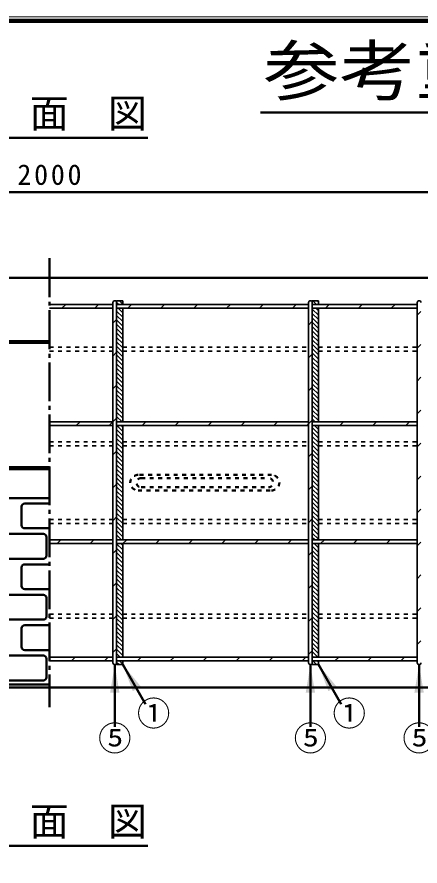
# Model space of a CAD drawing. Units: millimetres, scale not verified. Extents: x 100 to 4105, y 100 to 2870.
# Drawn here: x 2933 to 3452, y 1776 to 2870 of the extents above; entities that cross this region are included whole.
import ezdxf
from ezdxf.enums import TextEntityAlignment as Align

# ---------------------------------------------------------------- set-up
doc = ezdxf.new("R2010")
doc.units = ezdxf.units.MM
doc.header["$LTSCALE"] = 5
doc.linetypes.add('USER1', pattern=[2.2, 1, -1.2])
doc.linetypes.add('USER2', pattern=[13.4, 10, -1.2, 1, -1.2])
doc.layers.add('V-nasSTD', color=7, linetype='Continuous', lineweight=35)
doc.styles.add('ＭＳ ゴシック', font='')
doc.styles.get('ＭＳ ゴシック').set_extended_font_data('MS Gothic')

msp = doc.modelspace()

# ---------------------------------------------------------------- hatches: boundary and pattern name
at = {"layer": 'V-nasSTD'}
for points in [[(3064.975, 1999.742), (3058.975, 2035.742), (3052.975, 1999.742)], [(3092.571, 2007.565), (3069.375, 2035.742), (3082.179, 2001.565)], [(3316.975, 1999.742), (3310.975, 2035.742), (3304.975, 1999.742)], [(3344.571, 2007.565), (3321.375, 2035.742), (3334.179, 2001.565)], [(3456.975, 1999.742), (3450.975, 2035.742), (3444.975, 1999.742)]]:
    msp.add_hatch(color=256, dxfattribs=at).paths.add_polyline_path(points)

# ---------------------------------------------------------------- linework, layer by layer
at = {"layer": 'V-nasSTD', "lineweight": 100}
msp.add_line((4100, 2865), (105, 2865), dxfattribs=at)
at = {"layer": 'V-nasSTD', "lineweight": 50}
for p, q in [((3246.536, 2746.953), (4070.536, 2746.953)), ((2848.572, 2714.142), (3101.378, 2714.142)), ((2174.975, 2644.142), (3774.975, 2644.142)), ((3774.975, 2534.142), (2174.975, 2534.142)), ((2974.975, 2452.542), (2174.975, 2452.542)), ((2974.975, 2450.142), (2174.975, 2450.142)), ((2974.975, 2290.142), (2174.975, 2290.142)), ((2974.975, 2287.742), (2174.975, 2287.742)), ((2974.975, 2250.142), (2174.975, 2250.142)), ((2974.975, 2243.342), (2942.975, 2243.342)), ((2938.975, 2239.342), (2938.975, 2215.342)), ((2942.975, 2211.342), (2974.975, 2211.342)), ((2966.975, 2204.142), (2902.975, 2204.142)), ((2970.975, 2176.142), (2970.975, 2200.142)), ((2902.975, 2172.142), (2966.975, 2172.142)), ((2938.975, 2160.942), (2938.975, 2136.942)), ((2974.975, 2164.942), (2942.975, 2164.942)), ((2942.975, 2132.942), (2974.975, 2132.942)), ((2966.975, 2125.742), (2902.975, 2125.742)), ((2970.975, 2097.742), (2970.975, 2121.742)), ((2902.975, 2093.742), (2966.975, 2093.742)), ((2938.975, 2082.542), (2938.975, 2058.542)), ((2974.975, 2086.542), (2942.975, 2086.542)), ((2966.975, 2047.342), (2902.975, 2047.342)), ((2942.975, 2054.542), (2974.975, 2054.542)), ((2970.975, 2019.342), (2970.975, 2043.342)), ((3058.975, 1955.792), (3058.975, 2035.742)), ((3098.665, 1985.011), (3069.375, 2035.742)), ((3310.975, 1955.792), (3310.975, 2035.742)), ((3350.665, 1985.011), (3321.375, 2035.742)), ((3450.975, 1955.792), (3450.975, 2035.742)), ((2902.975, 2015.342), (2966.975, 2015.342)), ((2974.975, 2010.142), (2174.975, 2010.142)), ((2174.975, 2006.142), (3774.975, 2006.142)), ((2848.572, 1802.142), (3101.378, 1802.142))]:
    msp.add_line(p, q, dxfattribs=at)
at = {"layer": 'V-nasSTD', "linetype": 'USER2', "lineweight": 50}
msp.add_line((2974.975, 2559.142), (2974.975, 1981.142), dxfattribs=at)
at = {"layer": 'V-nasSTD'}
for p, q in [((3061.375, 2504.542), (3069.375, 2504.542)), ((3061.375, 2504.542), (3061.375, 2502.142)), ((3069.375, 2504.542), (3061.375, 2504.542)), ((3065.048, 2504.542), (3069.375, 2500.215)), ((3069.375, 2504.542), (3069.375, 2499.742)), ((3069.375, 2499.742), (3069.375, 2504.542)), ((3313.375, 2504.542), (3321.375, 2504.542)), ((3321.375, 2504.542), (3313.375, 2504.542)), ((3313.375, 2504.542), (3313.375, 2502.142)), ((3313.95, 2504.542), (3318.75, 2499.742)), ((3319.606, 2504.542), (3321.375, 2502.774)), ((3321.375, 2504.542), (3321.375, 2499.742)), ((3321.375, 2499.742), (3321.375, 2504.542)), ((2974.975, 2499.742), (3056.575, 2499.742)), ((2974.975, 2494.942), (3056.575, 2494.942)), ((2995.748, 2499.742), (2990.948, 2494.942)), ((3038.174, 2499.742), (3033.374, 2494.942)), ((3056.575, 2502.142), (3056.575, 2038.142)), ((3061.375, 2502.559), (3064.191, 2499.742)), ((3061.375, 2502.142), (3061.375, 2038.142)), ((3061.375, 2499.742), (3308.575, 2499.742)), ((3061.375, 2494.942), (3308.575, 2494.942)), ((3063.334, 2494.942), (3069.375, 2488.902)), ((3068.991, 2494.942), (3069.375, 2494.559)), ((3069.375, 2494.942), (3069.375, 2348.542)), ((3069.375, 2444.506), (3069.375, 2494.942)), ((3075.801, 2494.942), (3080.601, 2499.742)), ((3118.227, 2494.942), (3123.027, 2499.742)), ((3160.654, 2494.942), (3165.454, 2499.742)), ((3203.08, 2494.942), (3207.88, 2499.742)), ((3245.506, 2494.942), (3250.306, 2499.742)), ((3287.933, 2494.942), (3292.733, 2499.742)), ((3308.575, 2502.142), (3308.575, 2038.142)), ((3313.375, 2502.142), (3313.375, 2038.142)), ((3313.375, 2499.742), (3448.575, 2499.742)), ((3313.375, 2494.942), (3448.575, 2494.942)), ((3313.375, 2493.803), (3321.375, 2485.803)), ((3317.893, 2494.942), (3321.375, 2491.46)), ((3321.375, 2494.942), (3321.375, 2348.542)), ((3321.375, 2444.506), (3321.375, 2494.942)), ((3335.159, 2499.742), (3330.359, 2494.942)), ((3377.586, 2499.742), (3372.786, 2494.942)), ((3420.012, 2499.742), (3415.212, 2494.942)), ((3448.575, 2502.142), (3448.575, 2038.142)), ((3061.375, 2491.245), (3069.375, 2483.245)), ((3061.375, 2485.588), (3069.375, 2477.588)), ((3313.375, 2488.147), (3321.375, 2480.147)), ((3453.375, 2490.679), (3448.575, 2485.879)), ((3061.375, 2480.516), (3056.575, 2475.716)), ((3061.375, 2479.931), (3069.375, 2471.931)), ((3061.375, 2474.274), (3069.375, 2466.274)), ((3313.375, 2477.958), (3308.575, 2473.158)), ((3313.375, 2482.49), (3321.375, 2474.49)), ((3313.375, 2476.833), (3321.375, 2468.833)), ((3061.375, 2468.618), (3069.375, 2460.618)), ((3061.375, 2462.961), (3069.375, 2454.961)), ((3313.375, 2471.176), (3321.375, 2463.176)), ((3313.375, 2465.519), (3321.375, 2457.519)), ((3061.375, 2457.304), (3069.375, 2449.304)), ((3061.375, 2451.647), (3069.375, 2443.647)), ((3313.375, 2459.862), (3321.375, 2451.862)), ((3313.375, 2454.205), (3321.375, 2446.205)), ((3061.375, 2445.99), (3069.375, 2437.99)), ((3061.375, 2440.333), (3069.375, 2432.333)), ((3069.375, 2439.706), (3069.375, 2444.506)), ((3069.375, 2348.542), (3069.375, 2439.706)), ((3313.375, 2448.549), (3321.375, 2440.549)), ((3313.375, 2442.892), (3321.375, 2434.892)), ((3322.349, 2444.506), (3321.375, 2443.532)), ((3321.375, 2443.532), (3321.375, 2444.506)), ((3321.375, 2439.706), (3321.375, 2443.532)), ((3321.375, 2348.542), (3321.375, 2439.706)), ((3453.375, 2448.252), (3448.575, 2443.452)), ((3061.375, 2438.09), (3056.575, 2433.29)), ((3061.375, 2434.676), (3069.375, 2426.676)), ((3061.375, 2429.02), (3069.375, 2421.02)), ((3313.375, 2435.532), (3308.575, 2430.732)), ((3313.375, 2437.235), (3321.375, 2429.235)), ((3313.375, 2431.578), (3321.375, 2423.578)), ((3061.375, 2423.363), (3069.375, 2415.363)), ((3061.375, 2417.706), (3069.375, 2409.706)), ((3313.375, 2425.921), (3321.375, 2417.921)), ((3313.375, 2420.264), (3321.375, 2412.264)), ((3061.375, 2412.049), (3069.375, 2404.049)), ((3061.375, 2406.392), (3069.375, 2398.392)), ((3313.375, 2414.607), (3321.375, 2406.607)), ((3313.375, 2408.951), (3321.375, 2400.951)), ((3061.375, 2395.664), (3056.575, 2390.864)), ((3061.375, 2400.735), (3069.375, 2392.735)), ((3313.375, 2403.294), (3321.375, 2395.294)), ((3313.375, 2397.637), (3321.375, 2389.637)), ((3453.375, 2405.826), (3448.575, 2401.026)), ((3061.375, 2395.078), (3069.375, 2387.078)), ((3061.375, 2389.422), (3069.375, 2381.422)), ((3313.375, 2393.105), (3308.575, 2388.305)), ((3313.375, 2391.98), (3321.375, 2383.98)), ((3313.375, 2386.323), (3321.375, 2378.323)), ((3061.375, 2383.765), (3069.375, 2375.765)), ((3061.375, 2378.108), (3069.375, 2370.108)), ((3313.375, 2380.666), (3321.375, 2372.666)), ((3313.375, 2375.009), (3321.375, 2367.009)), ((3061.375, 2372.451), (3069.375, 2364.451)), ((3061.375, 2366.794), (3069.375, 2358.794)), ((3313.375, 2369.353), (3321.375, 2361.353)), ((3313.375, 2363.696), (3321.375, 2355.696)), ((3453.375, 2363.4), (3448.575, 2358.6)), ((3061.375, 2353.237), (3056.575, 2348.437)), ((3061.375, 2361.137), (3069.375, 2353.137)), ((3061.375, 2355.48), (3068.313, 2348.542)), ((3313.375, 2358.039), (3321.375, 2350.039)), ((3313.375, 2352.382), (3317.214, 2348.542)), ((2974.975, 2348.542), (3056.575, 2348.542)), ((2974.975, 2343.742), (3056.575, 2343.742)), ((3009.454, 2343.742), (3014.254, 2348.542)), ((3051.88, 2343.742), (3056.575, 2348.437)), ((3061.375, 2349.824), (3062.656, 2348.542)), ((3061.375, 2348.542), (3308.575, 2348.542)), ((3061.375, 2343.742), (3308.575, 2343.742)), ((3061.799, 2343.742), (3069.375, 2336.167)), ((3067.456, 2343.742), (3069.375, 2341.824)), ((3069.375, 2343.742), (3069.375, 2196.542)), ((3069.375, 2322.542), (3069.375, 2343.742)), ((3094.306, 2343.742), (3099.106, 2348.542)), ((3136.733, 2343.742), (3141.533, 2348.542)), ((3179.159, 2343.742), (3183.959, 2348.542)), ((3221.586, 2343.742), (3226.386, 2348.542)), ((3264.012, 2343.742), (3268.812, 2348.542)), ((3306.438, 2343.742), (3308.575, 2345.879)), ((3313.375, 2350.679), (3308.575, 2345.879)), ((3313.375, 2348.542), (3448.575, 2348.542)), ((3313.375, 2343.742), (3448.575, 2343.742)), ((3313.375, 2341.068), (3321.375, 2333.068)), ((3316.358, 2343.742), (3321.375, 2338.725)), ((3321.375, 2343.742), (3321.375, 2196.542)), ((3321.375, 2322.542), (3321.375, 2343.742)), ((3348.865, 2343.742), (3353.665, 2348.542)), ((3391.291, 2343.742), (3396.091, 2348.542)), ((3433.718, 2343.742), (3438.518, 2348.542)), ((3061.375, 2338.51), (3069.375, 2330.51)), ((3061.375, 2332.853), (3069.375, 2324.853)), ((3313.375, 2335.411), (3321.375, 2327.411)), ((3313.375, 2329.755), (3321.375, 2321.755)), ((3061.375, 2327.196), (3069.375, 2319.196)), ((3061.375, 2321.539), (3069.375, 2313.539)), ((3069.375, 2317.742), (3069.375, 2322.542)), ((3313.375, 2324.098), (3321.375, 2316.098)), ((3321.375, 2317.742), (3321.375, 2322.542)), ((3453.375, 2320.973), (3448.575, 2316.173)), ((3061.375, 2310.811), (3056.575, 2306.011)), ((3061.375, 2315.882), (3069.375, 2307.882)), ((3061.375, 2310.226), (3069.375, 2302.226)), ((3069.375, 2222.542), (3069.375, 2317.742)), ((3313.375, 2308.252), (3308.575, 2303.452)), ((3313.375, 2318.441), (3321.375, 2310.441)), ((3313.375, 2312.784), (3321.375, 2304.784)), ((3321.375, 2222.542), (3321.375, 2317.742)), ((3061.375, 2304.569), (3069.375, 2296.569)), ((3061.375, 2298.912), (3069.375, 2290.912)), ((3313.375, 2307.127), (3321.375, 2299.127)), ((3313.375, 2301.47), (3321.375, 2293.47)), ((3061.375, 2293.255), (3069.375, 2285.255)), ((3061.375, 2287.598), (3069.375, 2279.598)), ((3313.375, 2295.813), (3321.375, 2287.813)), ((3313.375, 2290.157), (3321.375, 2282.157)), ((3061.375, 2281.941), (3069.375, 2273.941)), ((3061.375, 2276.284), (3069.375, 2268.284)), ((3313.375, 2284.5), (3321.375, 2276.5)), ((3313.375, 2278.843), (3321.375, 2270.843)), ((3453.375, 2278.547), (3448.575, 2273.747)), ((3061.375, 2268.384), (3056.575, 2263.584)), ((3061.375, 2270.628), (3069.375, 2262.628)), ((3061.375, 2264.971), (3069.375, 2256.971)), ((3313.375, 2265.826), (3308.575, 2261.026)), ((3313.375, 2273.186), (3321.375, 2265.186)), ((3313.375, 2267.529), (3321.375, 2259.529)), ((3061.375, 2259.314), (3069.375, 2251.314)), ((3061.375, 2253.657), (3069.375, 2245.657)), ((3313.375, 2261.872), (3321.375, 2253.872)), ((3313.375, 2256.215), (3321.375, 2248.215)), ((3061.375, 2248), (3069.375, 2240)), ((3061.375, 2242.343), (3069.375, 2234.343)), ((3313.375, 2250.559), (3321.375, 2242.559)), ((3313.375, 2244.902), (3321.375, 2236.902)), ((3061.375, 2236.686), (3069.375, 2228.686)), ((3313.375, 2239.245), (3321.375, 2231.245)), ((3313.375, 2233.588), (3321.375, 2225.588)), ((3453.375, 2236.12), (3448.575, 2231.32)), ((3061.375, 2225.958), (3056.575, 2221.158)), ((3061.375, 2231.03), (3069.375, 2223.03)), ((3061.375, 2225.373), (3069.375, 2217.373)), ((3069.375, 2217.742), (3069.375, 2222.542)), ((3313.375, 2223.4), (3308.575, 2218.6)), ((3313.375, 2227.931), (3321.375, 2219.931)), ((3313.375, 2222.274), (3321.375, 2214.274)), ((3321.375, 2217.742), (3321.375, 2222.542)), ((3061.375, 2219.716), (3069.375, 2211.716)), ((3061.375, 2214.059), (3069.375, 2206.059)), ((3069.375, 2196.542), (3069.375, 2217.742)), ((3313.375, 2216.618), (3321.375, 2208.618)), ((3313.375, 2210.961), (3321.375, 2202.961)), ((3321.375, 2196.542), (3321.375, 2217.742)), ((3061.375, 2208.402), (3069.375, 2200.402)), ((3061.375, 2202.745), (3067.578, 2196.542)), ((3313.375, 2205.304), (3321.375, 2197.304)), ((3313.375, 2199.647), (3316.479, 2196.542)), ((2974.975, 2196.542), (3056.575, 2196.542)), ((2974.975, 2191.742), (3056.575, 2191.742)), ((2984.733, 2191.742), (2989.533, 2196.542)), ((3027.159, 2191.742), (3031.959, 2196.542)), ((3061.375, 2197.089), (3061.921, 2196.542)), ((3061.375, 2196.542), (3308.575, 2196.542)), ((3061.375, 2191.742), (3308.575, 2191.742)), ((3061.375, 2191.432), (3069.375, 2183.432)), ((3066.721, 2191.742), (3069.375, 2189.089)), ((3069.375, 2191.742), (3069.375, 2045.342)), ((3069.375, 2100.579), (3069.375, 2191.742)), ((3074.386, 2196.542), (3069.586, 2191.742)), ((3116.812, 2196.542), (3112.012, 2191.742)), ((3159.238, 2196.542), (3154.438, 2191.742)), ((3201.665, 2196.542), (3196.865, 2191.742)), ((3239.291, 2191.742), (3244.091, 2196.542)), ((3281.718, 2191.742), (3286.518, 2196.542)), ((3313.375, 2196.542), (3448.575, 2196.542)), ((3313.375, 2191.742), (3448.575, 2191.742)), ((3313.375, 2188.333), (3321.375, 2180.333)), ((3315.623, 2191.742), (3321.375, 2185.99)), ((3321.279, 2191.742), (3321.375, 2191.647)), ((3321.375, 2191.742), (3321.375, 2045.342)), ((3321.375, 2100.579), (3321.375, 2191.742)), ((3324.144, 2191.742), (3328.944, 2196.542)), ((3366.57, 2191.742), (3371.37, 2196.542)), ((3408.997, 2191.742), (3413.797, 2196.542)), ((3453.375, 2193.694), (3448.575, 2188.894)), ((3061.375, 2183.532), (3056.575, 2178.732)), ((3061.375, 2185.775), (3069.375, 2177.775)), ((3061.375, 2180.118), (3069.375, 2172.118)), ((3313.375, 2180.973), (3308.575, 2176.173)), ((3313.375, 2182.676), (3321.375, 2174.676)), ((3313.375, 2177.02), (3321.375, 2169.02)), ((3061.375, 2174.461), (3069.375, 2166.461)), ((3061.375, 2168.804), (3069.375, 2160.804)), ((3313.375, 2171.363), (3321.375, 2163.363)), ((3313.375, 2165.706), (3321.375, 2157.706)), ((3061.375, 2163.147), (3069.375, 2155.147)), ((3061.375, 2157.491), (3069.375, 2149.491)), ((3313.375, 2160.049), (3321.375, 2152.049)), ((3061.375, 2151.834), (3069.375, 2143.834)), ((3061.375, 2146.177), (3069.375, 2138.177)), ((3313.375, 2154.392), (3321.375, 2146.392)), ((3313.375, 2148.735), (3321.375, 2140.735)), ((3453.375, 2151.268), (3448.575, 2146.468)), ((3061.375, 2141.105), (3056.575, 2136.305)), ((3061.375, 2140.52), (3069.375, 2132.52)), ((3061.375, 2134.863), (3069.375, 2126.863)), ((3313.375, 2138.547), (3308.575, 2133.747)), ((3313.375, 2143.078), (3321.375, 2135.078)), ((3313.375, 2137.422), (3321.375, 2129.422)), ((3061.375, 2129.206), (3069.375, 2121.206)), ((3061.375, 2123.549), (3069.375, 2115.549)), ((3313.375, 2131.765), (3321.375, 2123.765)), ((3313.375, 2126.108), (3321.375, 2118.108)), ((3061.375, 2117.893), (3069.375, 2109.893)), ((3061.375, 2112.236), (3069.375, 2104.236)), ((3313.375, 2120.451), (3321.375, 2112.451)), ((3313.375, 2114.794), (3321.375, 2106.794)), ((3061.375, 2106.579), (3069.375, 2098.579)), ((3061.375, 2100.922), (3069.375, 2092.922)), ((3069.375, 2095.779), (3069.375, 2100.579)), ((3313.375, 2109.137), (3321.375, 2101.137)), ((3313.375, 2103.48), (3321.375, 2095.48)), ((3321.375, 2095.779), (3321.375, 2100.579)), ((3453.375, 2108.841), (3448.575, 2104.041)), ((3061.375, 2098.679), (3056.575, 2093.879)), ((3061.375, 2095.265), (3069.375, 2087.265)), ((3061.375, 2089.608), (3069.375, 2081.608)), ((3069.375, 2045.342), (3069.375, 2095.779)), ((3313.375, 2096.12), (3308.575, 2091.32)), ((3313.375, 2097.824), (3321.375, 2089.824)), ((3313.375, 2092.167), (3321.375, 2084.167)), ((3321.375, 2045.342), (3321.375, 2095.779)), ((3061.375, 2083.951), (3069.375, 2075.951)), ((3061.375, 2078.295), (3069.375, 2070.295)), ((3313.375, 2086.51), (3321.375, 2078.51)), ((3313.375, 2080.853), (3321.375, 2072.853)), ((3061.375, 2072.638), (3069.375, 2064.638)), ((3313.375, 2075.196), (3321.375, 2067.196)), ((3313.375, 2069.539), (3321.375, 2061.539)), ((3061.375, 2056.252), (3056.575, 2051.452)), ((3061.375, 2066.981), (3069.375, 2058.981)), ((3061.375, 2061.324), (3069.375, 2053.324)), ((3313.375, 2063.882), (3321.375, 2055.882)), ((3313.375, 2058.226), (3321.375, 2050.226)), ((3453.375, 2066.415), (3448.575, 2061.615)), ((2974.975, 2045.342), (3056.575, 2045.342)), ((3003.238, 2040.542), (3008.038, 2045.342)), ((3045.665, 2040.542), (3050.465, 2045.342)), ((3061.375, 2055.667), (3069.375, 2047.667)), ((3061.375, 2050.01), (3066.043, 2045.342)), ((3061.375, 2045.342), (3308.575, 2045.342)), ((3088.091, 2040.542), (3092.891, 2045.342)), ((3130.518, 2040.542), (3135.318, 2045.342)), ((3172.944, 2040.542), (3177.744, 2045.342)), ((3215.37, 2040.542), (3220.17, 2045.342)), ((3257.797, 2040.542), (3262.597, 2045.342)), ((3300.223, 2040.542), (3305.023, 2045.342)), ((3313.375, 2053.694), (3308.575, 2048.894)), ((3313.375, 2052.569), (3320.601, 2045.342)), ((3313.375, 2046.912), (3314.944, 2045.342)), ((3313.375, 2045.342), (3448.575, 2045.342)), ((3342.65, 2040.542), (3347.45, 2045.342)), ((3385.076, 2040.542), (3389.876, 2045.342)), ((3427.502, 2040.542), (3432.302, 2045.342)), ((2974.975, 2040.542), (3056.575, 2040.542)), ((3061.375, 2040.542), (3308.575, 2040.542)), ((3061.375, 2038.697), (3064.329, 2035.742)), ((3061.375, 2038.142), (3061.375, 2035.742)), ((3061.375, 2035.742), (3069.375, 2035.742)), ((3061.375, 2035.742), (3069.375, 2035.742)), ((3065.186, 2040.542), (3069.375, 2036.353)), ((3069.375, 2040.542), (3069.375, 2035.742)), ((3069.375, 2035.742), (3069.375, 2040.542)), ((3313.375, 2040.542), (3448.575, 2040.542)), ((3313.375, 2038.142), (3313.375, 2035.742)), ((3313.375, 2035.742), (3321.375, 2035.742)), ((3313.375, 2035.742), (3321.375, 2035.742)), ((3314.087, 2040.542), (3318.887, 2035.742)), ((3319.744, 2040.542), (3321.375, 2038.912)), ((3321.375, 2040.542), (3321.375, 2035.742)), ((3321.375, 2035.742), (3321.375, 2040.542))]:
    msp.add_line(p, q, dxfattribs=at)
at = {"layer": 'V-nasSTD', "linetype": 'USER1'}
for p, q in [((2974.975, 2444.506), (3056.575, 2444.506)), ((2974.975, 2439.706), (3056.575, 2439.706)), ((3069.375, 2444.506), (3308.575, 2444.506)), ((3069.375, 2439.706), (3308.575, 2439.706)), ((3321.375, 2444.506), (3448.575, 2444.506)), ((3321.375, 2439.706), (3448.575, 2439.706)), ((2974.975, 2322.542), (3056.575, 2322.542)), ((3069.375, 2322.542), (3308.575, 2322.542)), ((3321.375, 2322.542), (3448.575, 2322.542)), ((2974.975, 2317.742), (3056.575, 2317.742)), ((3069.375, 2317.742), (3308.575, 2317.742)), ((3321.375, 2317.742), (3448.575, 2317.742)), ((2974.975, 2222.542), (3056.575, 2222.542)), ((3069.375, 2222.542), (3308.575, 2222.542)), ((3321.375, 2222.542), (3448.575, 2222.542)), ((2974.975, 2217.742), (3056.575, 2217.742)), ((3069.375, 2217.742), (3308.575, 2217.742)), ((3321.375, 2217.742), (3448.575, 2217.742)), ((2974.975, 2100.579), (3056.575, 2100.579)), ((3069.375, 2100.579), (3308.575, 2100.579)), ((3321.375, 2100.579), (3448.575, 2100.579)), ((2974.975, 2095.779), (3056.575, 2095.779)), ((3069.375, 2095.779), (3308.575, 2095.779)), ((3321.375, 2095.779), (3448.575, 2095.779))]:
    msp.add_line(p, q, dxfattribs=at)
at = {"layer": 'V-nasSTD', "linetype": 'USER1', "lineweight": 50}
for p, q in [((3260.975, 2280.142), (3088.975, 2280.142)), ((3092.975, 2276.142), (3256.975, 2276.142)), ((3092.975, 2264.142), (3256.975, 2264.142)), ((3088.975, 2260.142), (3260.975, 2260.142))]:
    msp.add_line(p, q, dxfattribs=at)
at = {"layer": 'V-nasSTD', "lineweight": 13}
msp.add_lwpolyline([(100, 100), (100, 2870), (4105, 2870), (4105, 100)], close=True, dxfattribs=at)
at = {"layer": 'V-nasSTD'}
for centre, start, end in [((3058.975, 2502.142), 0, 180), ((3310.975, 2502.142), 0, 180), ((3450.975, 2502.142), 0, 180), ((3058.975, 2038.142), 180, 0), ((3310.975, 2038.142), 180, 0), ((3450.975, 2038.142), 180, 0)]:
    msp.add_arc(centre, 2.4, start, end, dxfattribs=at)
at = {"layer": 'V-nasSTD', "linetype": 'USER1', "lineweight": 50}
for centre, radius, start, end in [((3088.975, 2270.142), 10, 90, 270), ((3092.975, 2270.142), 6, 90, 270), ((3256.975, 2270.142), 6, 270, 90), ((3260.975, 2270.142), 10, 270, 90)]:
    msp.add_arc(centre, radius, start, end, dxfattribs=at)
at = {"layer": 'V-nasSTD', "lineweight": 50}
for centre, start, end in [((2942.975, 2239.342), 90, 180), ((2942.975, 2215.342), 180, 270), ((2966.975, 2200.142), 0, 90), ((2966.975, 2176.142), 270, 0), ((2942.975, 2160.942), 90, 180), ((2942.975, 2136.942), 180, 270), ((2966.975, 2121.742), 0, 90), ((2966.975, 2097.742), 270, 0), ((2942.975, 2082.542), 90, 180), ((2942.975, 2058.542), 180, 270), ((2966.975, 2043.342), 0, 90), ((2966.975, 2019.342), 270, 0)]:
    msp.add_arc(centre, 4, start, end, dxfattribs=at)

# ---------------------------------------------------------------- texts
at = {"layer": 'V-nasSTD', "style": 'ＭＳ ゴシック', "width": 1.15}
msp.add_text('参考重量\u30001,117kg', height=62.32, dxfattribs=at).set_placement((3250.536, 2831.953), align=Align.TOP_LEFT)
at = {"layer": 'V-nasSTD', "style": 'ＭＳ ゴシック'}
for s, height, p in [('平\u3000面\u3000図', 36.95, (2848.572, 2764.542)), ('①', 31.67, (3087.428, 1988.661)), ('①', 31.67, (3339.428, 1988.661)), ('⑤', 31.67, (3037.411, 1956.642)), ('⑤', 31.67, (3289.411, 1956.642)), ('⑤', 31.67, (3429.411, 1956.642)), ('側\u3000面\u3000図', 36.95, (2848.572, 1852.542))]:
    msp.add_text(s, height=height, dxfattribs=at).set_placement(p, align=Align.TOP_LEFT)
at = {"layer": 'V-nasSTD', "insert": (2933.575, 2680.142), "char_height": 26.39, "attachment_point": 1, "style": 'ＭＳ ゴシック'}
msp.add_mtext('\\T1.2;2000', dxfattribs=at)

doc.saveas('drawing.dxf')
